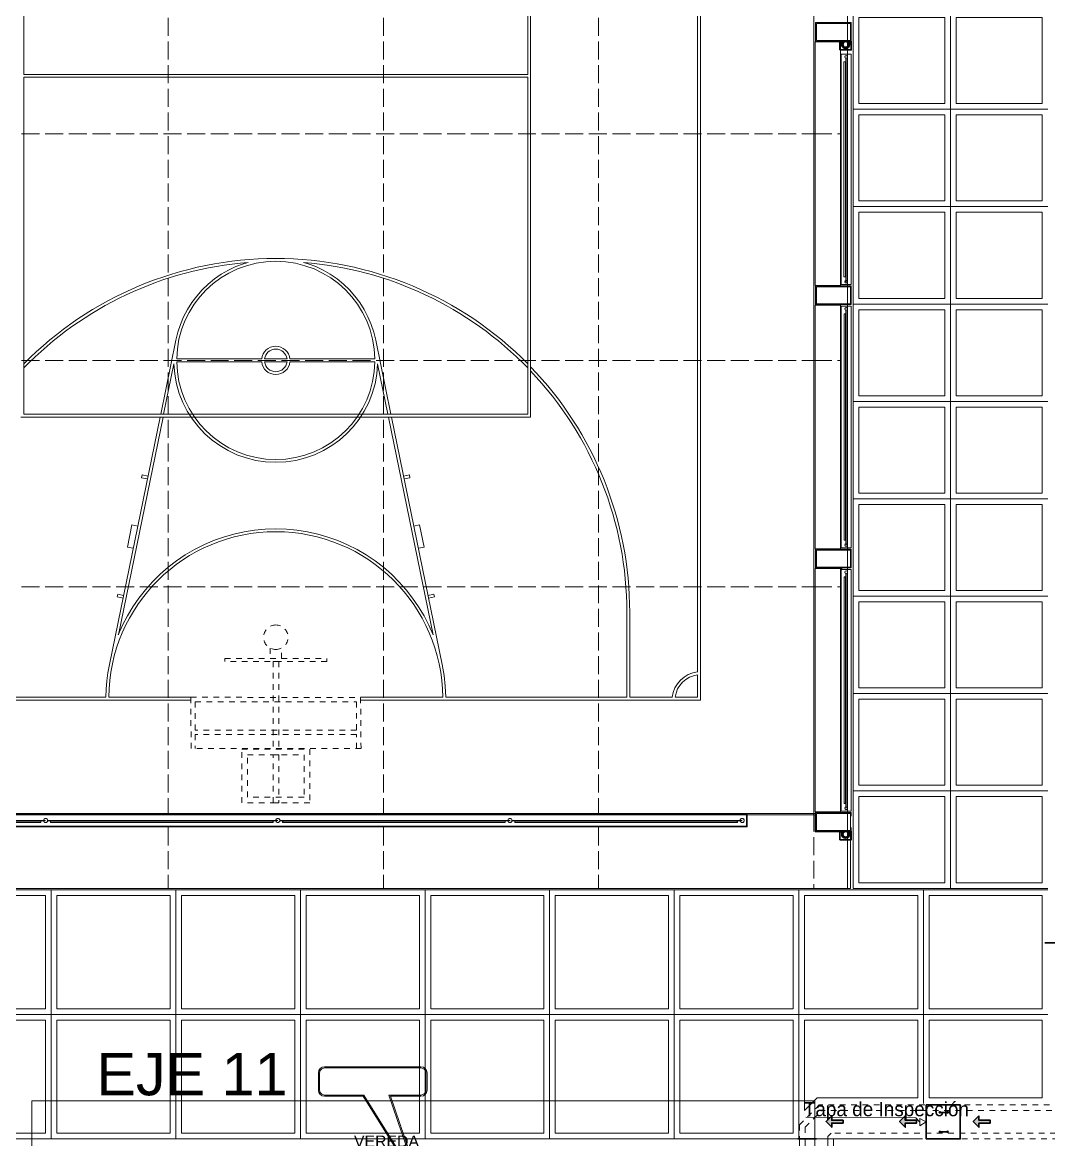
# Model space of a CAD drawing. Header units: metres. Extents: x 349075 to 349285, y 9281902 to 9282050.
# Drawn here: x 349102.09 to 349120.22, y 9281988.02 to 9282007.75 of the extents above; entities that cross this region are included whole.
import ezdxf

# ---------------------------------------------------------------- set-up
doc = ezdxf.new("R2010")
doc.units = ezdxf.units.M
doc.header["$LTSCALE"] = 0.25
for name, pattern in [('01 nivel$0$HIDDEN2', [0.1875, 0.125, -0.0625]), ('DASHED2', [0.762, 0.635, -0.127]), ('HIDDEN', [0.375, 0.25, -0.125])]:
    doc.linetypes.add(name, pattern=pattern)
for name, color, linetype, lineweight in [('.', 7, 'Continuous', 0), ('0_ CUNETAS', 151, 'Continuous', 5), ('ARQ-FONDO', 253, 'CONTINUOUS', 9), ('CUNETAS-RED', 5, 'CONTINUOUS', 18), ('EJE-TEXTO', 5, 'CONTINUOUS', 25)]:
    doc.layers.add(name, color=color, linetype=linetype, lineweight=lineweight)
doc.styles.add('AG FB', font='AGENCYR.TTF', dxfattribs={"height": 0.3})
doc.styles.add('Arial_1', font='arial.ttf', dxfattribs={"height": 0.15})
doc.styles.get("Standard").update_dxf_attribs({"font": 'arial.ttf'})

# ---------------------------------------------------------------- blocks, each defined once
blk = doc.blocks.new('VEREDA EDF 04 PGG')
at = {"layer": 'ARQ-FONDO', "insert": (-8.441, 0.085, 20.549), "char_height": 0.2, "width": 2.3499, "attachment_point": 1, "style": 'Arial_1'}
blk.add_mtext('\\pxqc;VEREDA', dxfattribs=at)
blk = doc.blocks.new('arcos')
at = {"layer": 'ARQ-FONDO', "linetype": 'HIDDEN', "lineweight": 20, "ltscale": 0.8}
for p, q in [((-10.098, -39.438), (-10.098, -37.638)), ((-10.046, -37.638), (-10.098, -37.638)), ((-10.046, -37.638), (-10.046, -39.438)), ((-9.863, -38.438), (-10.046, -38.438)), ((-11.598, -38.488), (-10.098, -38.488)), ((-10.098, -38.588), (-11.598, -38.588)), ((-10.098, -38.488), (-10.098, -38.588)), ((-10.046, -38.638), (-9.863, -38.638)), ((-10.046, -39.438), (-10.098, -39.438))]:
    blk.add_line(p, q, dxfattribs=at)
for points in [[(-10.733, -40.035), (-11.636, -40.042), (-11.636, -37.042), (-10.732, -37.035)], [(-10.809, -39.962), (-11.311, -39.962), (-11.311, -37.113), (-10.809, -37.113)], [(-12.598, -37.938), (-11.648, -37.938), (-11.648, -39.138), (-12.598, -39.138)], [(-11.748, -39.038), (-12.498, -39.038), (-12.498, -38.038), (-11.748, -38.038)], [(-12.598, -38.488), (-11.748, -38.488), (-11.748, -38.588), (-12.598, -38.588)]]:
    blk.add_lwpolyline(points, close=True, dxfattribs=at)
blk.add_lwpolyline([(-11.636, -39.962), (-11.387, -39.962), (-11.386, -37.114), (-11.636, -37.114)], dxfattribs=at)
for start, end in [(0, 180), (180, 0)]:
    blk.add_arc((-9.671, -38.538), 0.217, start, end, dxfattribs=at)
blk = doc.blocks.new('LINEAS DE COLOR NEGRO')
at = {"layer": 'ARQ-FONDO', "lineweight": 0}
for p, q in [((-0.352, -12.3), (-0.352, -31.3)), ((1.648, -20.298), (1.648, -14.3)), ((1.698, -15.6), (1.698, -18.8)), ((6.648, -26.3), (6.648, -17.3)), ((12.648, -17.35), (6.698, -17.35)), ((6.698, -17.35), (6.698, -26.25)), ((12.648, -26.25), (12.648, -17.35)), ((15.623, -17.35), (12.698, -17.35)), ((12.698, -17.35), (12.698, -26.25)), ((1.698, -18.85), (1.698, -20.298)), ((2.276, -18.861), (6.648, -19.758)), ((6.648, -19.809), (2.8, -19.02)), ((3.449, -19.102), (3.47, -18.999)), ((3.519, -19.009), (3.47, -18.999)), ((3.497, -19.112), (3.519, -19.009)), ((4.33, -19.282), (4.351, -19.179)), ((4.743, -19.26), (4.351, -19.179)), ((4.722, -19.363), (4.743, -19.26)), ((5.555, -19.533), (5.576, -19.43)), ((5.625, -19.44), (5.576, -19.43)), ((5.604, -19.543), (5.625, -19.44)), ((6.698, -19.768), (8.005, -20.036)), ((7.587, -20.001), (6.698, -19.819)), ((7.623, -21.551), (7.623, -20.05)), ((7.673, -20.05), (7.673, -21.551)), ((7.623, -21.998), (7.623, -21.602)), ((7.673, -21.602), (7.673, -21.998)), ((7.623, -23.55), (7.623, -22.049)), ((7.673, -22.049), (7.673, -23.55)), ((1.648, -29.3), (1.648, -23.298)), ((1.698, -23.298), (1.698, -24.75)), ((8.005, -23.564), (6.698, -23.832)), ((6.698, -23.781), (7.587, -23.599)), ((6.648, -23.842), (2.276, -24.739)), ((2.8, -24.58), (6.648, -23.791)), ((5.555, -24.067), (5.576, -24.17)), ((5.604, -24.057), (5.625, -24.16)), ((4.722, -24.237), (4.743, -24.34)), ((5.625, -24.16), (5.576, -24.17)), ((4.33, -24.318), (4.351, -24.421)), ((4.743, -24.34), (4.351, -24.421)), ((3.449, -24.498), (3.47, -24.601)), ((3.519, -24.591), (3.47, -24.601)), ((3.497, -24.488), (3.519, -24.591)), ((1.698, -24.8), (1.698, -28)), ((15.623, -26.3), (6.648, -26.3)), ((6.698, -26.25), (12.648, -26.25)), ((12.698, -26.25), (15.623, -26.25)), ((1.698, -28), (3.198, -28)), ((1.698, -28.05), (1.698, -28.803)), ((3.198, -28.05), (1.698, -28.05)), ((1.698, -28.853), (1.698, -29.25)), ((29.648, -29.3), (1.648, -29.3)), ((1.698, -29.25), (2.095, -29.25)), ((2.145, -29.25), (15.623, -29.25)), ((-0.377, -31.323), (-0.377, -30.126)), ((-0.352, -31.3), (31.648, -31.3))]:
    blk.add_line(p, q, dxfattribs=at)
at = {"layer": 'ARQ-FONDO', "lineweight": 0, "flags": 128}
for points in [[(9.379, -21.31), (9.355, -21.229), (9.304, -21.094), (9.241, -20.963), (9.169, -20.837), (9.086, -20.717), (8.994, -20.605), (8.894, -20.501), (8.785, -20.404), (8.669, -20.317), (8.546, -20.24), (8.417, -20.173), (8.284, -20.116), (8.146, -20.07), (8.005, -20.036)], [(8.005, -23.564), (8.146, -23.53), (8.284, -23.484), (8.417, -23.427), (8.546, -23.36), (8.669, -23.283), (8.785, -23.196), (8.894, -23.099), (8.994, -22.995), (9.086, -22.883), (9.169, -22.763), (9.241, -22.638), (9.304, -22.506), (9.355, -22.371), (9.379, -22.29)]]:
    blk.add_lwpolyline(points, dxfattribs=at)
at = {"layer": 'ARQ-FONDO', "lineweight": 0}
blk.add_lwpolyline([(1.698, -24.8), (1.892, -24.792), (2.084, -24.772), (2.276, -24.739)], dxfattribs=at)
for centre, radius, start, end in [((3.198, -21.8), 6.2, 4.53, 45.8684), ((3.198, -21.8), 6.25, 314.6021, 45.3979), ((1.673, -21.8), 2.95, 270.4856, 89.5144), ((7.648, -21.8), 1.8, 91.9511, 268.0489), ((7.648, -21.8), 1.75, 90.8185, 269.1815), ((7.648, -21.8), 1.75, 270.8185, 89.1815), ((7.648, -21.8), 0.25, 95.7392, 180), ((7.648, -21.8), 0.2, 97.1808, 180), ((7.648, -21.8), 0.25, 360, 84.2608), ((7.648, -21.8), 0.2, 0, 82.8192), ((7.648, -21.8), 0.25, 180, 264.2608), ((7.648, -21.8), 0.2, 180, 262.8192), ((7.648, -21.8), 0.2, 277.1808, 360), ((7.648, -21.8), 0.25, 275.7392, 360), ((3.198, -21.8), 6.2, 314.1316, 355.47), ((3.198, -21.8), 6.25, 270, 313.9455), ((3.198, -21.8), 6.2, 270, 313.464), ((1.648, -29.3), 0.5, 5.7392, 84.2608), ((1.648, -29.3), 0.45, 6.3794, 83.6206)]:
    blk.add_arc(centre, radius, start, end, dxfattribs=at)
blk = doc.blocks.new('cerco de malla - H_2_0-4363173-PLANTA GENERAL')
at = {"layer": 'ARQ-FONDO'}
for p, q in [((0, 0.007), (0.033, 0.007)), ((0, 0.007), (0, 0.004)), ((0.034, 0.004), (0, 0.004)), ((0.037, 0.007), (0.038, 0.007)), ((0.038, 0.004), (0.038, 0.009)), ((0.038, 0.009), (0.085, 0.009)), ((0.085, 0.004), (0.038, 0.004)), ((4.015, 0.042), (0.085, 0.042)), ((0.085, 0.009), (0.085, 0.042)), ((4.015, 0.042), (0.085, 0.042)), ((0.085, 0.009), (0.085, 0.004)), ((0.123, 0.009), (0.085, 0.009)), ((0.085, 0.004), (0.123, 0.004)), ((0.088, 0.039), (0.088, 0.01)), ((0.088, 0.015), (0.12, 0.015)), ((0.088, 0.01), (0.088, 0.015)), ((0.12, 0.01), (0.088, 0.01)), ((0.12, 0.015), (0.12, 0.01)), ((3.98, 0.015), (0.12, 0.015)), ((2.031, 0.01), (0.12, 0.01)), ((0.123, 0.004), (0.123, 0.009)), ((0.123, 0.007), (2.031, 0.007)), ((2.031, 0.006), (0.123, 0.006)), ((2.031, 0.004), (0.123, 0.004)), ((2.031, 0.007), (2.031, 0.01)), ((2.031, 0.01), (2.069, 0.01)), ((2.069, 0.007), (2.031, 0.007)), ((2.031, 0.007), (2.031, 0.004)), ((2.031, 0.004), (2.069, 0.004)), ((2.069, 0.01), (2.069, 0.007)), ((3.98, 0.01), (2.069, 0.01)), ((2.069, 0.007), (3.977, 0.007)), ((2.069, 0.004), (2.069, 0.007)), ((3.977, 0.006), (2.069, 0.006)), ((3.977, 0.004), (2.069, 0.004)), ((4.015, 0.009), (3.977, 0.009)), ((3.977, 0.009), (3.977, 0.004)), ((3.977, 0.004), (4.015, 0.004)), ((3.98, 0.015), (4.012, 0.015)), ((3.98, 0.01), (3.98, 0.015)), ((4.012, 0.01), (3.98, 0.01)), ((4.012, 0.01), (4.012, 0.039)), ((4.012, 0.015), (4.012, 0.01)), ((4.015, 0.042), (4.015, 0.009)), ((4.015, 0.009), (4.063, 0.009)), ((4.015, 0.004), (4.015, 0.009)), ((4.063, 0.004), (4.015, 0.004)), ((4.063, 0.009), (4.063, 0.004))]:
    blk.add_line(p, q, dxfattribs=at)
for centre, radius, start, end in [((0, 0.004), 0.0375, 0, 180), ((0, 0.004), 0.0375, 180, 360), ((0, 0.004), 0.0343, 0, 180), ((0, 0.004), 0.0343, 180, 360), ((0.085, 0.039), 0.00317, 0, 90), ((0.091, 0.01), 0.00317, 180, 211.0682), ((4.009, 0.01), 0.00318, 328.9318, 360), ((4.015, 0.039), 0.00317, 90, 180), ((4.1, 0.004), 0.0375, 0, 180), ((4.1, 0.004), 0.0375, 180, 0), ((4.1, 0.004), 0.0343, 360, 180), ((4.1, 0.004), 0.0343, 180, 360)]:
    blk.add_arc(centre, radius, start, end, dxfattribs=at)
for points, knots in [([(0.085, 0.042), (0.085, 0.042), (0.086, 0.042), (0.086, 0.042), (0.087, 0.042), (0.087, 0.042), (0.087, 0.041), (0.087, 0.041), (0.087, 0.041), (0.088, 0.041), (0.088, 0.041), (0.088, 0.04), (0.088, 0.04), (0.088, 0.039), (0.088, 0.039)], [-1, -1, -1, -1, -0.833333, -0.75, -0.666667, -0.625, -0.583333, -0.5, -0.458333, -0.416667, -0.333333, -0.25, -0.166667, 0, 0, 0, 0]), ([(4.012, 0.039), (4.012, 0.039), (4.012, 0.04), (4.012, 0.04), (4.012, 0.041), (4.012, 0.041), (4.013, 0.041), (4.013, 0.041), (4.013, 0.041), (4.013, 0.042), (4.014, 0.042), (4.014, 0.042), (4.014, 0.042), (4.015, 0.042), (4.015, 0.042)], [0, 0, 0, 0, 0.166667, 0.25, 0.333333, 0.416667, 0.458333, 0.5, 0.583333, 0.666667, 0.708333, 0.75, 0.833333, 1, 1, 1, 1])]:
    blk.add_open_spline(points, degree=3, knots=knots, dxfattribs=at)
blk = doc.blocks.new('cerco de malla - H_2_0-V8-PLANTA GENERAL')
at = {"layer": 'ARQ-FONDO'}
for p, q in [((0, 0.007), (0.033, 0.007)), ((0, 0.007), (0, 0.004)), ((0.034, 0.004), (0, 0.004)), ((0.037, 0.007), (0.038, 0.007)), ((0.038, 0.004), (0.038, 0.009)), ((0.038, 0.009), (0.085, 0.009)), ((0.085, 0.004), (0.038, 0.004)), ((4.015, 0.042), (0.085, 0.042)), ((0.085, 0.009), (0.085, 0.042)), ((4.015, 0.042), (0.085, 0.042)), ((0.085, 0.009), (0.085, 0.004)), ((0.123, 0.009), (0.085, 0.009)), ((0.085, 0.004), (0.123, 0.004)), ((0.088, 0.039), (0.088, 0.01)), ((0.088, 0.015), (0.12, 0.015)), ((0.088, 0.01), (0.088, 0.015)), ((0.12, 0.01), (0.088, 0.01)), ((0.12, 0.015), (0.12, 0.01)), ((3.98, 0.015), (0.12, 0.015)), ((2.031, 0.01), (0.12, 0.01)), ((0.123, 0.004), (0.123, 0.009)), ((0.123, 0.007), (2.031, 0.007)), ((2.031, 0.006), (0.123, 0.006)), ((2.031, 0.004), (0.123, 0.004)), ((2.031, 0.007), (2.031, 0.01)), ((2.031, 0.01), (2.069, 0.01)), ((2.069, 0.007), (2.031, 0.007)), ((2.031, 0.007), (2.031, 0.004)), ((2.031, 0.004), (2.069, 0.004)), ((2.069, 0.01), (2.069, 0.007)), ((3.98, 0.01), (2.069, 0.01)), ((2.069, 0.007), (3.977, 0.007)), ((2.069, 0.004), (2.069, 0.007)), ((3.977, 0.006), (2.069, 0.006)), ((3.977, 0.004), (2.069, 0.004)), ((4.015, 0.009), (3.977, 0.009)), ((3.977, 0.009), (3.977, 0.004)), ((3.977, 0.004), (4.015, 0.004)), ((3.98, 0.015), (4.012, 0.015)), ((3.98, 0.01), (3.98, 0.015)), ((4.012, 0.01), (3.98, 0.01)), ((4.012, 0.01), (4.012, 0.039)), ((4.012, 0.015), (4.012, 0.01)), ((4.015, 0.042), (4.015, 0.009)), ((4.015, 0.009), (4.063, 0.009)), ((4.015, 0.004), (4.015, 0.009)), ((4.063, 0.004), (4.015, 0.004)), ((4.063, 0.009), (4.063, 0.004))]:
    blk.add_line(p, q, dxfattribs=at)
for centre, radius, start, end in [((0, 0.004), 0.0375, 0, 180), ((0, 0.004), 0.0375, 180, 360), ((0, 0.004), 0.0343, 0, 180), ((0, 0.004), 0.0343, 180, 360), ((0.085, 0.039), 0.00317, 0, 90), ((0.091, 0.01), 0.00317, 180, 211.0682), ((4.009, 0.01), 0.00318, 328.9318, 360), ((4.015, 0.039), 0.00317, 90, 180), ((4.1, 0.004), 0.0375, 0, 180), ((4.1, 0.004), 0.0375, 180, 0), ((4.1, 0.004), 0.0343, 360, 180), ((4.1, 0.004), 0.0343, 180, 360)]:
    blk.add_arc(centre, radius, start, end, dxfattribs=at)
for points, knots in [([(0.085, 0.042), (0.085, 0.042), (0.086, 0.042), (0.086, 0.042), (0.087, 0.042), (0.087, 0.042), (0.087, 0.041), (0.087, 0.041), (0.087, 0.041), (0.088, 0.041), (0.088, 0.041), (0.088, 0.04), (0.088, 0.04), (0.088, 0.039), (0.088, 0.039)], [-1, -1, -1, -1, -0.833333, -0.75, -0.666667, -0.625, -0.583333, -0.5, -0.458333, -0.416667, -0.333333, -0.25, -0.166667, 0, 0, 0, 0]), ([(4.012, 0.039), (4.012, 0.039), (4.012, 0.04), (4.012, 0.04), (4.012, 0.041), (4.012, 0.041), (4.013, 0.041), (4.013, 0.041), (4.013, 0.041), (4.013, 0.042), (4.014, 0.042), (4.014, 0.042), (4.014, 0.042), (4.015, 0.042), (4.015, 0.042)], [0, 0, 0, 0, 0.166667, 0.25, 0.333333, 0.416667, 0.458333, 0.5, 0.583333, 0.666667, 0.708333, 0.75, 0.833333, 1, 1, 1, 1])]:
    blk.add_open_spline(points, degree=3, knots=knots, dxfattribs=at)
blk = doc.blocks.new('cerco de malla - H_2_0-V9-PLANTA GENERAL')
at = {"layer": 'ARQ-FONDO'}
for p, q in [((0, 0.007), (0.033, 0.007)), ((0, 0.007), (0, 0.004)), ((0.034, 0.004), (0, 0.004)), ((0.037, 0.007), (0.038, 0.007)), ((0.038, 0.004), (0.038, 0.009)), ((0.038, 0.009), (0.085, 0.009)), ((0.085, 0.004), (0.038, 0.004)), ((4.015, 0.042), (0.085, 0.042)), ((0.085, 0.009), (0.085, 0.042)), ((4.015, 0.042), (0.085, 0.042)), ((0.085, 0.009), (0.085, 0.004)), ((0.123, 0.009), (0.085, 0.009)), ((0.085, 0.004), (0.123, 0.004)), ((0.088, 0.039), (0.088, 0.01)), ((0.088, 0.015), (0.12, 0.015)), ((0.088, 0.01), (0.088, 0.015)), ((0.12, 0.01), (0.088, 0.01)), ((0.12, 0.015), (0.12, 0.01)), ((3.98, 0.015), (0.12, 0.015)), ((2.031, 0.01), (0.12, 0.01)), ((0.123, 0.004), (0.123, 0.009)), ((0.123, 0.007), (2.031, 0.007)), ((2.031, 0.006), (0.123, 0.006)), ((2.031, 0.004), (0.123, 0.004)), ((2.031, 0.007), (2.031, 0.01)), ((2.031, 0.01), (2.069, 0.01)), ((2.069, 0.007), (2.031, 0.007)), ((2.031, 0.007), (2.031, 0.004)), ((2.031, 0.004), (2.069, 0.004)), ((2.069, 0.01), (2.069, 0.007)), ((3.98, 0.01), (2.069, 0.01)), ((2.069, 0.007), (3.977, 0.007)), ((2.069, 0.004), (2.069, 0.007)), ((3.977, 0.006), (2.069, 0.006)), ((3.977, 0.004), (2.069, 0.004)), ((4.015, 0.009), (3.977, 0.009)), ((3.977, 0.009), (3.977, 0.004)), ((3.977, 0.004), (4.015, 0.004)), ((3.98, 0.015), (4.012, 0.015)), ((3.98, 0.01), (3.98, 0.015)), ((4.012, 0.01), (3.98, 0.01)), ((4.012, 0.01), (4.012, 0.039)), ((4.012, 0.015), (4.012, 0.01)), ((4.015, 0.042), (4.015, 0.009)), ((4.015, 0.009), (4.063, 0.009)), ((4.015, 0.004), (4.015, 0.009)), ((4.063, 0.004), (4.015, 0.004)), ((4.063, 0.009), (4.063, 0.004))]:
    blk.add_line(p, q, dxfattribs=at)
for centre, radius, start, end in [((0, 0.004), 0.0375, 0, 180), ((0, 0.004), 0.0375, 180, 360), ((0, 0.004), 0.0343, 0, 180), ((0, 0.004), 0.0343, 180, 360), ((0.085, 0.039), 0.00317, 0, 90), ((0.091, 0.01), 0.00317, 180, 211.0682), ((4.009, 0.01), 0.00318, 328.9318, 360), ((4.015, 0.039), 0.00317, 90, 180), ((4.1, 0.004), 0.0375, 0, 180), ((4.1, 0.004), 0.0375, 180, 0), ((4.1, 0.004), 0.0343, 360, 180), ((4.1, 0.004), 0.0343, 180, 360)]:
    blk.add_arc(centre, radius, start, end, dxfattribs=at)
for points, knots in [([(0.085, 0.042), (0.085, 0.042), (0.086, 0.042), (0.086, 0.042), (0.087, 0.042), (0.087, 0.042), (0.087, 0.041), (0.087, 0.041), (0.087, 0.041), (0.088, 0.041), (0.088, 0.041), (0.088, 0.04), (0.088, 0.04), (0.088, 0.039), (0.088, 0.039)], [-1, -1, -1, -1, -0.833333, -0.75, -0.666667, -0.625, -0.583333, -0.5, -0.458333, -0.416667, -0.333333, -0.25, -0.166667, 0, 0, 0, 0]), ([(4.012, 0.039), (4.012, 0.039), (4.012, 0.04), (4.012, 0.04), (4.012, 0.041), (4.012, 0.041), (4.013, 0.041), (4.013, 0.041), (4.013, 0.041), (4.013, 0.042), (4.014, 0.042), (4.014, 0.042), (4.014, 0.042), (4.015, 0.042), (4.015, 0.042)], [0, 0, 0, 0, 0.166667, 0.25, 0.333333, 0.416667, 0.458333, 0.5, 0.583333, 0.666667, 0.708333, 0.75, 0.833333, 1, 1, 1, 1])]:
    blk.add_open_spline(points, degree=3, knots=knots, dxfattribs=at)
blk = doc.blocks.new('cerco de malla - H_2_0-V10-PLANTA GENERAL')
at = {"layer": 'ARQ-FONDO'}
for p, q in [((0, 0.007), (0.033, 0.007)), ((0, 0.007), (0, 0.004)), ((0.034, 0.004), (0, 0.004)), ((0.037, 0.007), (0.038, 0.007)), ((0.038, 0.004), (0.038, 0.009)), ((0.038, 0.009), (0.085, 0.009)), ((0.085, 0.004), (0.038, 0.004)), ((4.015, 0.042), (0.085, 0.042)), ((0.085, 0.009), (0.085, 0.042)), ((4.015, 0.042), (0.085, 0.042)), ((0.085, 0.009), (0.085, 0.004)), ((0.123, 0.009), (0.085, 0.009)), ((0.085, 0.004), (0.123, 0.004)), ((0.088, 0.039), (0.088, 0.01)), ((0.088, 0.015), (0.12, 0.015)), ((0.088, 0.01), (0.088, 0.015)), ((0.12, 0.01), (0.088, 0.01)), ((0.12, 0.015), (0.12, 0.01)), ((3.98, 0.015), (0.12, 0.015)), ((2.031, 0.01), (0.12, 0.01)), ((0.123, 0.004), (0.123, 0.009)), ((0.123, 0.007), (2.031, 0.007)), ((2.031, 0.006), (0.123, 0.006)), ((2.031, 0.004), (0.123, 0.004)), ((2.031, 0.007), (2.031, 0.01)), ((2.031, 0.01), (2.069, 0.01)), ((2.069, 0.007), (2.031, 0.007)), ((2.031, 0.007), (2.031, 0.004)), ((2.031, 0.004), (2.069, 0.004)), ((2.069, 0.01), (2.069, 0.007)), ((3.98, 0.01), (2.069, 0.01)), ((2.069, 0.007), (3.977, 0.007)), ((2.069, 0.004), (2.069, 0.007)), ((3.977, 0.006), (2.069, 0.006)), ((3.977, 0.004), (2.069, 0.004)), ((4.015, 0.009), (3.977, 0.009)), ((3.977, 0.009), (3.977, 0.004)), ((3.977, 0.004), (4.015, 0.004)), ((3.98, 0.015), (4.012, 0.015)), ((3.98, 0.01), (3.98, 0.015)), ((4.012, 0.01), (3.98, 0.01)), ((4.012, 0.01), (4.012, 0.039)), ((4.012, 0.015), (4.012, 0.01)), ((4.015, 0.042), (4.015, 0.009)), ((4.015, 0.009), (4.063, 0.009)), ((4.015, 0.004), (4.015, 0.009)), ((4.063, 0.004), (4.015, 0.004)), ((4.063, 0.009), (4.063, 0.004))]:
    blk.add_line(p, q, dxfattribs=at)
for centre, radius, start, end in [((0, 0.004), 0.0375, 0, 180), ((0, 0.004), 0.0375, 180, 360), ((0, 0.004), 0.0343, 0, 180), ((0, 0.004), 0.0343, 180, 360), ((0.085, 0.039), 0.00317, 0, 90), ((0.091, 0.01), 0.00317, 180, 211.0682), ((4.009, 0.01), 0.00318, 328.9318, 360), ((4.015, 0.039), 0.00317, 90, 180), ((4.1, 0.004), 0.0375, 0, 180), ((4.1, 0.004), 0.0375, 180, 0), ((4.1, 0.004), 0.0343, 360, 180), ((4.1, 0.004), 0.0343, 180, 360)]:
    blk.add_arc(centre, radius, start, end, dxfattribs=at)
for points, knots in [([(0.085, 0.042), (0.085, 0.042), (0.086, 0.042), (0.086, 0.042), (0.087, 0.042), (0.087, 0.042), (0.087, 0.041), (0.087, 0.041), (0.087, 0.041), (0.088, 0.041), (0.088, 0.041), (0.088, 0.04), (0.088, 0.04), (0.088, 0.039), (0.088, 0.039)], [-1, -1, -1, -1, -0.833333, -0.75, -0.666667, -0.625, -0.583333, -0.5, -0.458333, -0.416667, -0.333333, -0.25, -0.166667, 0, 0, 0, 0]), ([(4.012, 0.039), (4.012, 0.039), (4.012, 0.04), (4.012, 0.04), (4.012, 0.041), (4.012, 0.041), (4.013, 0.041), (4.013, 0.041), (4.013, 0.041), (4.013, 0.042), (4.014, 0.042), (4.014, 0.042), (4.014, 0.042), (4.015, 0.042), (4.015, 0.042)], [0, 0, 0, 0, 0.166667, 0.25, 0.333333, 0.416667, 0.458333, 0.5, 0.583333, 0.666667, 0.708333, 0.75, 0.833333, 1, 1, 1, 1])]:
    blk.add_open_spline(points, degree=3, knots=knots, dxfattribs=at)
blk = doc.blocks.new('cerco de malla - h_2_435-4214715-PLANTA GENERAL')
at = {"layer": 'ARQ-FONDO'}
for p, q in [((0, 0.007), (0.021, 0.007)), ((0, 0.007), (0, 0.004)), ((0.022, 0.004), (0, 0.004)), ((0.025, 0.004), (0.025, 0.009)), ((0.025, 0.009), (0.085, 0.009)), ((0.085, 0.004), (0.025, 0.004)), ((4.085, 0.042), (0.085, 0.042)), ((4.085, 0.042), (0.085, 0.042)), ((0.085, 0.009), (0.085, 0.042)), ((0.085, 0.009), (0.085, 0.004)), ((0.123, 0.009), (0.085, 0.009)), ((0.085, 0.004), (0.123, 0.004)), ((0.088, 0.039), (0.088, 0.01)), ((0.088, 0.015), (0.12, 0.015)), ((0.088, 0.01), (0.088, 0.015)), ((0.12, 0.01), (0.088, 0.01)), ((4.05, 0.015), (0.12, 0.015)), ((2.066, 0.01), (0.12, 0.01)), ((0.123, 0.004), (0.123, 0.009)), ((0.123, 0.007), (2.066, 0.007)), ((2.066, 0.006), (0.123, 0.006)), ((2.066, 0.004), (0.123, 0.004)), ((2.066, 0.007), (2.066, 0.01)), ((2.066, 0.01), (2.104, 0.01)), ((2.066, 0.007), (2.066, 0.004)), ((2.066, 0.004), (2.104, 0.004)), ((2.104, 0.01), (2.104, 0.007)), ((4.05, 0.01), (2.104, 0.01)), ((2.104, 0.007), (4.047, 0.007)), ((2.104, 0.004), (2.104, 0.007)), ((4.047, 0.006), (2.104, 0.006)), ((4.047, 0.004), (2.104, 0.004)), ((4.085, 0.009), (4.047, 0.009)), ((4.047, 0.009), (4.047, 0.004)), ((4.047, 0.004), (4.085, 0.004)), ((4.05, 0.015), (4.082, 0.015)), ((4.05, 0.01), (4.05, 0.015)), ((4.082, 0.01), (4.05, 0.01)), ((4.082, 0.01), (4.082, 0.039)), ((4.082, 0.015), (4.082, 0.01)), ((4.085, 0.042), (4.085, 0.009)), ((4.085, 0.009), (4.145, 0.009)), ((4.085, 0.004), (4.085, 0.009)), ((4.145, 0.004), (4.085, 0.004)), ((4.145, 0.009), (4.145, 0.004))]:
    blk.add_line(p, q, dxfattribs=at)
for centre, radius, start, end in [((0, 0.004), 0.025, 0, 180), ((0, 0.004), 0.025, 180, 360), ((0, 0.004), 0.0218, 0, 180), ((0, 0.004), 0.0218, 180, 360), ((0, 0.004), 0.0218, 142.4111, 145.3367), ((0, 0.004), 0.0218, 107.2326, 109.3015), ((0, 0.004), 0.0218, 70.6985, 72.7674), ((0, 0.004), 0.0218, 34.6633, 37.5889), ((0.085, 0.039), 0.00317, 360, 90), ((0.091, 0.01), 0.00317, 180, 211.0682), ((4.079, 0.01), 0.00318, 328.9318, 360), ((4.085, 0.039), 0.00318, 90, 180), ((4.17, 0.004), 0.025, 0, 180), ((4.17, 0.004), 0.025, 180, 0), ((4.17, 0.004), 0.0218, 360, 180), ((4.17, 0.004), 0.0218, 180, 360), ((4.17, 0.004), 0.0218, 142.4111, 145.3367), ((4.17, 0.004), 0.0218, 107.2326, 109.3015), ((4.17, 0.004), 0.0218, 70.6985, 72.7674), ((4.17, 0.004), 0.0218, 34.6633, 37.5889), ((0, 0.004), 0.0218, 214.6633, 217.5889), ((0, 0.004), 0.0218, 250.6985, 252.7674), ((0, 0.004), 0.0218, 287.2326, 289.3015), ((0, 0.004), 0.0218, 322.4111, 325.3367), ((4.17, 0.004), 0.0218, 214.6633, 217.5889), ((4.17, 0.004), 0.0218, 250.6985, 252.7674), ((4.17, 0.004), 0.0218, 287.2326, 289.3015), ((4.17, 0.004), 0.0218, 322.4111, 325.3367)]:
    blk.add_arc(centre, radius, start, end, dxfattribs=at)
for points, knots in [([(0.085, 0.042), (0.085, 0.042), (0.086, 0.042), (0.086, 0.042), (0.087, 0.042), (0.087, 0.042), (0.087, 0.041), (0.087, 0.041), (0.087, 0.041), (0.088, 0.041), (0.088, 0.041), (0.088, 0.04), (0.088, 0.04), (0.088, 0.039), (0.088, 0.039)], [-1, -1, -1, -1, -0.833333, -0.75, -0.666667, -0.625, -0.583333, -0.5, -0.458333, -0.416667, -0.333333, -0.25, -0.166667, 0, 0, 0, 0]), ([(4.082, 0.039), (4.082, 0.039), (4.082, 0.04), (4.082, 0.04), (4.082, 0.041), (4.082, 0.041), (4.083, 0.041), (4.083, 0.041), (4.083, 0.041), (4.083, 0.042), (4.084, 0.042), (4.084, 0.042), (4.084, 0.042), (4.085, 0.042), (4.085, 0.042)], [0, 0, 0, 0, 0.166667, 0.25, 0.333333, 0.416667, 0.458333, 0.5, 0.583333, 0.666667, 0.708333, 0.75, 0.833333, 1, 1, 1, 1])]:
    blk.add_open_spline(points, degree=3, knots=knots, dxfattribs=at)
blk = doc.blocks.new('montante')
at = {"layer": 'ARQ-FONDO', "lineweight": 30}
for p, q in [((0, 0.07), (0.045, 0.07)), ((0, 0.06), (0.055, 0.06)), ((0.045, 0.07), (0.045, 0.095)), ((0, -0.06), (0.055, -0.06)), ((0, -0.07), (0.045, -0.07)), ((0.045, -0.07), (0.045, -0.095))]:
    blk.add_line(p, q, dxfattribs=at)
blk.add_lwpolyline([(-0.095, 0.1), (-0.095, -0.1), (0.055, -0.1), (0.055, 0.1)], close=True, dxfattribs=at)
blk.add_circle((0, 0), 0.05, dxfattribs=at)
for centre, radius, start, end in [((0, 0), 0.07, 90, 270), ((0, 0), 0.06, 90, 270), ((0.05, 0.095), 0.005, 0, 180), ((0.05, -0.095), 0.005, 180, 0)]:
    blk.add_arc(centre, radius, start, end, dxfattribs=at)
blk = doc.blocks.new('POLIDEPORTIVO')
at = {"layer": 'ARQ-FONDO', "linetype": 'DASHED2', "lineweight": 0, "ltscale": 2}
for p, q in [((374615.925, 9249311.896), (374615.925, 9249279.896)), ((374619.725, 9249311.896), (374619.725, 9249279.896)), ((374623.525, 9249311.896), (374623.525, 9249279.896)), ((374627.325, 9249311.896), (374627.325, 9249279.896)), ((374608.325, 9249291.896), (374627.325, 9249291.896)), ((374627.325, 9249291.896), (374627.8, 9249291.896)), ((374608.325, 9249287.896), (374627.325, 9249287.896)), ((374627.325, 9249287.896), (374627.8, 9249287.896)), ((374608.325, 9249283.896), (374627.325, 9249283.896)), ((374627.325, 9249283.896), (374627.8, 9249283.896)), ((374626.163, 9249279.896), (374627.325, 9249279.896)), ((374627.325, 9249279.896), (374627.325, 9249278.571)), ((374627.325, 9249279.896), (374627.35, 9249279.896)), ((374615.925, 9249279.646), (374615.925, 9249278.571)), ((374619.725, 9249279.646), (374619.725, 9249278.571)), ((374623.525, 9249279.646), (374623.525, 9249278.571))]:
    blk.add_line(p, q, dxfattribs=at)
at = {"layer": 'ARQ-FONDO', "lineweight": 0}
for p, q in [((374627.988, 9249293.861), (374627.358, 9249293.861)), ((374627.358, 9249293.861), (374627.358, 9249293.531)), ((374627.373, 9249293.846), (374627.973, 9249293.846)), ((374627.373, 9249293.546), (374627.373, 9249293.846)), ((374627.973, 9249293.846), (374627.973, 9249293.546)), ((374627.988, 9249293.795), (374627.988, 9249293.861)), ((374627.988, 9249293.531), (374627.988, 9249293.795)), ((374627.798, 9249293.521), (374627.348, 9249293.521)), ((374627.348, 9249293.521), (374627.348, 9249289.221)), ((374627.358, 9249293.531), (374627.988, 9249293.531)), ((374627.973, 9249293.546), (374627.373, 9249293.546)), ((374627.798, 9249289.221), (374627.798, 9249293.521)), ((374627.988, 9249293.306), (374627.808, 9249293.306)), ((374627.808, 9249293.306), (374627.808, 9249289.236)), ((374627.988, 9249289.236), (374627.988, 9249293.306)), ((374627.348, 9249289.221), (374627.798, 9249289.221)), ((374627.988, 9249289.211), (374627.358, 9249289.211)), ((374627.358, 9249289.211), (374627.358, 9249288.881)), ((374627.373, 9249289.196), (374627.973, 9249289.196)), ((374627.373, 9249288.896), (374627.373, 9249289.196)), ((374627.808, 9249289.236), (374627.988, 9249289.236)), ((374627.973, 9249289.196), (374627.973, 9249288.896)), ((374627.988, 9249288.881), (374627.988, 9249289.211)), ((374627.798, 9249288.871), (374627.348, 9249288.871)), ((374627.348, 9249288.871), (374627.348, 9249284.571)), ((374627.358, 9249288.881), (374627.988, 9249288.881)), ((374627.973, 9249288.896), (374627.373, 9249288.896)), ((374627.798, 9249284.571), (374627.798, 9249288.871)), ((374627.808, 9249288.856), (374627.808, 9249284.586)), ((374627.988, 9249288.856), (374627.808, 9249288.856)), ((374627.988, 9249284.586), (374627.988, 9249288.856)), ((374627.348, 9249284.571), (374627.798, 9249284.571)), ((374627.988, 9249284.561), (374627.358, 9249284.561)), ((374627.358, 9249284.561), (374627.358, 9249284.231)), ((374627.373, 9249284.546), (374627.973, 9249284.546)), ((374627.373, 9249284.246), (374627.373, 9249284.546)), ((374627.808, 9249284.586), (374627.988, 9249284.586)), ((374627.973, 9249284.546), (374627.973, 9249284.246)), ((374627.988, 9249284.231), (374627.988, 9249284.561)), ((374627.358, 9249284.231), (374627.988, 9249284.231)), ((374627.973, 9249284.246), (374627.373, 9249284.246)), ((374627.798, 9249284.221), (374627.348, 9249284.221)), ((374627.348, 9249284.221), (374627.348, 9249279.921)), ((374627.798, 9249279.921), (374627.798, 9249284.221)), ((374627.808, 9249284.206), (374627.808, 9249284.221)), ((374627.808, 9249284.221), (374627.823, 9249284.221)), ((374627.988, 9249284.206), (374627.808, 9249284.206)), ((374627.808, 9249284.206), (374627.808, 9249279.936)), ((374627.823, 9249284.221), (374627.823, 9249284.206)), ((374627.988, 9249279.936), (374627.988, 9249284.206)), ((374627.348, 9249279.921), (374627.798, 9249279.921)), ((374627.358, 9249279.911), (374627.358, 9249279.581)), ((374627.988, 9249279.911), (374627.358, 9249279.911)), ((374627.373, 9249279.596), (374627.373, 9249279.896)), ((374627.373, 9249279.896), (374627.973, 9249279.896)), ((374627.808, 9249279.936), (374627.988, 9249279.936)), ((374627.973, 9249279.896), (374627.973, 9249279.596)), ((374627.988, 9249279.845), (374627.988, 9249279.911)), ((374609.57, 9249279.886), (374626.151, 9249279.886)), ((374626.136, 9249279.871), (374609.585, 9249279.871)), ((374626.136, 9249279.671), (374626.136, 9249279.871)), ((374626.151, 9249279.886), (374626.151, 9249279.656)), ((374627.348, 9249279.571), (374627.348, 9249279.871)), ((374626.151, 9249279.656), (374609.57, 9249279.656)), ((374609.585, 9249279.671), (374626.136, 9249279.671)), ((374627.973, 9249279.571), (374627.348, 9249279.571)), ((374627.358, 9249279.581), (374627.988, 9249279.581)), ((374627.973, 9249279.596), (374627.373, 9249279.596)), ((374627.973, 9249278.571), (374627.973, 9249279.571)), ((374627.988, 9249279.581), (374627.988, 9249279.648)), ((374604.623, 9249278.571), (374627.973, 9249278.571))]:
    blk.add_line(p, q, dxfattribs=at)
at = {"layer": 'ARQ-FONDO'}
for p, q in [((374627.859, 9249293.171), (374627.893, 9249293.171)), ((374627.859, 9249293.171), (374627.859, 9249289.371)), ((374627.859, 9249293.171), (374627.859, 9249289.371)), ((374627.891, 9249293.168), (374627.863, 9249293.168)), ((374627.886, 9249293.171), (374627.886, 9249289.406)), ((374627.886, 9249293.168), (374627.891, 9249293.168)), ((374627.886, 9249293.136), (374627.886, 9249293.168)), ((374627.891, 9249293.136), (374627.886, 9249293.136)), ((374627.891, 9249293.171), (374627.891, 9249291.39)), ((374627.891, 9249293.168), (374627.891, 9249293.136)), ((374627.893, 9249293.231), (374627.898, 9249293.231)), ((374627.893, 9249293.171), (374627.893, 9249293.231)), ((374627.893, 9249293.171), (374627.893, 9249293.133)), ((374627.898, 9249293.171), (374627.893, 9249293.171)), ((374627.893, 9249293.133), (374627.898, 9249293.133)), ((374627.894, 9249291.39), (374627.894, 9249293.133)), ((374627.895, 9249293.133), (374627.895, 9249291.39)), ((374627.898, 9249293.231), (374627.898, 9249293.171)), ((374627.898, 9249293.133), (374627.898, 9249293.171)), ((374627.898, 9249293.133), (374627.898, 9249291.39)), ((374627.891, 9249291.39), (374627.894, 9249291.39)), ((374627.891, 9249291.352), (374627.891, 9249291.39)), ((374627.894, 9249291.352), (374627.891, 9249291.352)), ((374627.891, 9249291.352), (374627.891, 9249289.406)), ((374627.898, 9249291.39), (374627.894, 9249291.39)), ((374627.894, 9249289.409), (374627.894, 9249291.352)), ((374627.894, 9249291.352), (374627.898, 9249291.352)), ((374627.895, 9249291.352), (374627.895, 9249289.409)), ((374627.898, 9249291.352), (374627.898, 9249291.39)), ((374627.898, 9249291.352), (374627.898, 9249289.409)), ((374627.893, 9249289.371), (374627.859, 9249289.371)), ((374627.863, 9249289.374), (374627.891, 9249289.374)), ((374627.886, 9249289.374), (374627.886, 9249289.406)), ((374627.891, 9249289.374), (374627.886, 9249289.374)), ((374627.891, 9249289.406), (374627.891, 9249289.374)), ((374627.898, 9249289.409), (374627.893, 9249289.409)), ((374627.893, 9249289.409), (374627.893, 9249289.371)), ((374627.893, 9249289.311), (374627.893, 9249289.371)), ((374627.893, 9249289.371), (374627.898, 9249289.371)), ((374627.898, 9249289.371), (374627.898, 9249289.409)), ((374627.898, 9249289.371), (374627.898, 9249289.311)), ((374627.898, 9249289.311), (374627.893, 9249289.311)), ((374627.894, 9249289.286), (374627.894, 9249289.307)), ((374627.894, 9249289.286), (374627.898, 9249289.286)), ((374627.898, 9249289.308), (374627.898, 9249289.286))]:
    blk.add_line(p, q, dxfattribs=at)
for points in [[(374620.605, 9249283.048), (374620.529, 9249283.219), (374620.443, 9249283.385), (374620.347, 9249283.546), (374620.24, 9249283.7), (374620.125, 9249283.847), (374620, 9249283.987), (374619.867, 9249284.119), (374619.726, 9249284.242), (374619.578, 9249284.356), (374619.422, 9249284.46), (374619.261, 9249284.555), (374619.094, 9249284.64), (374618.922, 9249284.713), (374618.746, 9249284.776), (374618.566, 9249284.828), (374618.383, 9249284.869), (374618.198, 9249284.898), (374618.012, 9249284.915), (374617.825, 9249284.921), (374617.637, 9249284.915), (374617.451, 9249284.898), (374617.266, 9249284.869), (374617.083, 9249284.828), (374616.904, 9249284.776), (374616.727, 9249284.713), (374616.555, 9249284.64), (374616.388, 9249284.555), (374616.227, 9249284.46), (374616.072, 9249284.356), (374615.923, 9249284.242), (374615.782, 9249284.119), (374615.649, 9249283.987), (374615.524, 9249283.847), (374615.409, 9249283.7), (374615.303, 9249283.546), (374615.206, 9249283.385), (374615.12, 9249283.219), (374615.044, 9249283.048)], [(374614.886, 9249282.524), (374614.86, 9249282.381), (374614.841, 9249282.237), (374614.829, 9249282.092), (374614.825, 9249281.946)]]:
    blk.add_lwpolyline(points, dxfattribs=at)
for centre, radius, start, end in [((374627.863, 9249293.171), 0.00318, 180, 270), ((374627.898, 9249293.256), 0.025, 90, 270), ((374627.898, 9249293.256), 0.0218, 90, 270), ((374627.898, 9249293.256), 0.0218, 160.6985, 162.7674), ((374627.898, 9249293.256), 0.0218, 197.2326, 199.3015), ((374627.898, 9249293.256), 0.0218, 124.6633, 127.5889), ((374627.898, 9249293.256), 0.0218, 232.4111, 235.3367), ((374627.891, 9249293.165), 0.00318, 58.9318, 90), ((374627.898, 9249293.256), 0.025, 270, 90), ((374627.898, 9249293.256), 0.0218, 270, 90), ((374627.898, 9249293.256), 0.0218, 52.4111, 55.3367), ((374627.898, 9249293.256), 0.0218, 304.6633, 307.5889), ((374627.898, 9249293.256), 0.0218, 17.2326, 19.3015), ((374627.898, 9249293.256), 0.0218, 340.6985, 342.7674), ((374627.863, 9249289.371), 0.00317, 90, 180), ((374627.891, 9249289.378), 0.00317, 270, 301.0682), ((374627.898, 9249289.286), 0.025, 90, 270), ((374627.898, 9249289.286), 0.0218, 90, 270), ((374627.898, 9249289.286), 0.0218, 160.6985, 162.7674), ((374627.898, 9249289.286), 0.0218, 197.2326, 199.3015), ((374627.898, 9249289.286), 0.0218, 124.6633, 127.5889), ((374627.898, 9249289.286), 0.0218, 232.4111, 235.3367), ((374627.898, 9249289.286), 0.025, 270, 90), ((374627.898, 9249289.286), 0.0218, 270, 90), ((374627.898, 9249289.286), 0.0218, 52.4111, 55.3367), ((374627.898, 9249289.286), 0.0218, 304.6633, 307.5889), ((374627.898, 9249289.286), 0.0218, 17.2326, 19.3015), ((374627.898, 9249289.286), 0.0218, 340.6985, 342.7674)]:
    blk.add_arc(centre, radius, start, end, dxfattribs=at)
for points, knots in [([(374627.863, 9249293.168), (374627.862, 9249293.168), (374627.862, 9249293.168), (374627.861, 9249293.168), (374627.861, 9249293.169), (374627.861, 9249293.169), (374627.861, 9249293.169), (374627.86, 9249293.169), (374627.86, 9249293.169), (374627.86, 9249293.17), (374627.86, 9249293.17), (374627.86, 9249293.17), (374627.86, 9249293.171), (374627.859, 9249293.171), (374627.859, 9249293.171)], [0, 0, 0, 0, 0.166667, 0.25, 0.333333, 0.416667, 0.458333, 0.5, 0.583333, 0.666667, 0.708333, 0.75, 0.833333, 1, 1, 1, 1]), ([(374627.859, 9249289.371), (374627.859, 9249289.372), (374627.86, 9249289.372), (374627.86, 9249289.372), (374627.86, 9249289.373), (374627.86, 9249289.373), (374627.86, 9249289.373), (374627.86, 9249289.373), (374627.861, 9249289.374), (374627.861, 9249289.374), (374627.861, 9249289.374), (374627.861, 9249289.374), (374627.862, 9249289.374), (374627.862, 9249289.374), (374627.863, 9249289.374)], [-1, -1, -1, -1, -0.833333, -0.75, -0.666667, -0.625, -0.583333, -0.5, -0.458333, -0.416667, -0.333333, -0.25, -0.166667, 0, 0, 0, 0])]:
    blk.add_open_spline(points, degree=3, knots=knots, dxfattribs=at)
at = {"layer": 'ARQ-FONDO', "rotation": 90}
for name, p in [('LINEAS DE COLOR NEGRO', (374596.025, 9249280.248)), ('arcos', (374579.288, 9249292.678))]:
    blk.add_blockref(name, p, dxfattribs=at)
at = {"layer": 'ARQ-FONDO', "lineweight": 0, "rotation": 89.99999999999999}
for p in [(374627.888, 9249293.476), (374627.888, 9249279.526)]:
    blk.add_blockref('montante', p, dxfattribs=at)
at = {"layer": 'ARQ-FONDO', "lineweight": 18}
for name, p, rotation in [('cerco de malla - h_2_435-4214715-PLANTA GENERAL', (374627.902, 9249284.636), 90), ('cerco de malla - h_2_435-4214715-PLANTA GENERAL', (374627.902, 9249279.986), 90), ('cerco de malla - H_2_0-V10-PLANTA GENERAL', (374613.761, 9249279.775), 180), ('cerco de malla - H_2_0-V9-PLANTA GENERAL', (374617.861, 9249279.775), 180), ('cerco de malla - H_2_0-V8-PLANTA GENERAL', (374621.961, 9249279.775), 180), ('cerco de malla - H_2_0-4363173-PLANTA GENERAL', (374626.061, 9249279.775), 180)]:
    blk.add_blockref(name, p, dxfattribs=dict(at, rotation=rotation))
blk = doc.blocks.new('dsfd')
at = {"layer": 'ARQ-FONDO'}
for p, q in [((333298.399, 9094259.416), (333296.766, 9094259.416)), ((333300.842, 9094259.416), (333299.554, 9094259.416)), ((333296.511, 9094259.161), (333296.511, 9094258.428)), ((333301.097, 9094258.428), (333301.097, 9094259.161)), ((333296.766, 9094258.224), (333300.842, 9094258.224)), ((333296.766, 9094258.173), (333300.842, 9094258.173))]:
    blk.add_line(p, q, dxfattribs=at)
for points in [[(333299.554, 9094259.416), (333300.941, 9094263.493), (333298.399, 9094259.416)], [(333300.842, 9094259.365), (333299.478, 9094259.365), (333300.764, 9094263.123), (333298.432, 9094259.365), (333296.766, 9094259.365)]]:
    blk.add_lwpolyline(points, dxfattribs=at)
for points in [[(333296.766, 9094259.365, 0.414214), (333296.562, 9094259.161), (333296.562, 9094258.428, 0.414214), (333296.766, 9094258.224)], [(333300.842, 9094258.224, 0.414214), (333301.046, 9094258.428), (333301.046, 9094259.161, 0.414214), (333300.842, 9094259.365)]]:
    blk.add_lwpolyline(points, format="xyb", dxfattribs=at)
for centre, start, end in [((333296.766, 9094259.161), 90, 180), ((333300.842, 9094259.161), 0, 90), ((333296.766, 9094258.428), 180, 270), ((333300.842, 9094258.428), 270, 0)]:
    blk.add_arc(centre, 0.255, start, end, dxfattribs=at)
blk = doc.blocks.new('*U3856')
at = {"layer": '.', "lineweight": 30}
h = blk.add_hatch(color=1, dxfattribs=at)
h.dxf.hatch_style = 1
h.paths.add_polyline_path([(-0.025, -0.05), (-0.1, -0.05), (0, -0.15), (0.1, -0.05), (0.025, -0.05), (0.025, 0.15), (-0.025, 0.15)])
at = {"layer": '0_ CUNETAS', "color": 1, "lineweight": 30}
blk.add_lwpolyline([(-0.1, -0.05), (-0.025, -0.05), (-0.025, 0.15), (0.025, 0.15), (0.025, -0.05), (0.1, -0.05), (0, -0.15)], close=True, dxfattribs=at)
blk = doc.blocks.new('*U3809')
at = {"layer": '0_ CUNETAS', "color": 0, "linetype": 'ByBlock', "lineweight": -2, "transparency": 16777216}
for p in [(0, 2.6), (0, 1.3), (0, 0)]:
    blk.add_blockref('*U3856', p, dxfattribs=at)
blk = doc.blocks.new('TAPA INSPECCION')
at = {"layer": 'ARQ-FONDO', "lineweight": 30}
for p, q in [((0.241, -0.13, 206.75), (0.378, -0.13, 206.75)), ((0.241, -0.474, 206.75), (0.378, -0.474, 206.75))]:
    blk.add_line(p, q, dxfattribs=at)
blk.add_lwpolyline([(0, 0), (0.6, 0), (0.6, -0.6), (0, -0.6)], close=True, dxfattribs=at)
for centre in [(0.241, -0.13, 206.75), (0.378, -0.13, 206.75), (0.241, -0.474, 206.75), (0.378, -0.474, 206.75)]:
    blk.add_circle(centre, 0.0116, dxfattribs=at)
blk = doc.blocks.new('red drenaje')
at = {"layer": 'CUNETAS-RED', "linetype": '01 nivel$0$HIDDEN2', "lineweight": 0}
for p, q in [((-35.22, 70.277), (-34.869, 70.628)), ((-35.12, 70.235), (-34.827, 70.528)), ((-30.805, 70.628), (-34.869, 70.628)), ((-30.764, 70.528), (-34.827, 70.528)), ((-35.22, 70.277), (-35.22, 70.028)), ((-35.12, 70.235), (-35.12, 70.028)), ((-34.72, 70.07), (-34.661, 70.128)), ((-34.72, 70.07), (-34.72, 70.028)), ((-30.693, 70.128), (-34.661, 70.128)), ((-30.652, 70.028), (-34.62, 70.028))]:
    blk.add_line(p, q, dxfattribs=at)
at = {"layer": 'CUNETAS-RED'}
for q in [(-35.107, 70.414), (-33.093, 70.324)]:
    blk.add_line((-33.165, 70.402), q, dxfattribs=at)
at = {"layer": 'CUNETAS-RED', "lineweight": 0}
for p, q in [((-35.22, 70.028), (-35.22, 32.35)), ((-35.12, 70.028), (-35.12, 32.391)), ((-34.72, 70.028), (-34.72, 32.557)), ((-34.62, 70.028), (-34.62, 32.598))]:
    blk.add_line(p, q, dxfattribs=at)
at = {"layer": 'CUNETAS-RED'}
blk.add_lwpolyline([(-33.094, 70.39), (-33.037, 70.359), (-32.98, 70.328), (-33.092, 70.258)], close=True, dxfattribs=at)
at = {"layer": 'CUNETAS-RED', "lineweight": 0}
blk.add_lwpolyline([(-35.12, 70.028), (-34.72, 70.028), (-34.72, 32.557), (-35.12, 32.391), (-35.12, 70.028)], dxfattribs=at)
blk.add_blockref('TAPA INSPECCION', (-32.98, 70.628), dxfattribs=at)
at = {"layer": 'CUNETAS-RED', "lineweight": 0, "rotation": 270.0000000664697}
blk.add_blockref('*U3809', (-34.599, 70.335, -9.535), dxfattribs=at)
at = {"layer": 'CUNETAS-RED', "lineweight": 25, "style": 'AG FB'}
blk.add_text('Tapa de Inspección', height=0.25, dxfattribs=at).set_placement((-35.142, 70.43))
blk = doc.blocks.new('bloque pg edf 04')
at = {"layer": 'ARQ-FONDO', "ltscale": 0.7, "elevation": 20.549}
blk.add_lwpolyline([(-12.33, 36.63), (1.5, 36.63), (1.5, -1.5), (-12.33, -1.5)], close=True, dxfattribs=at)

msp = doc.modelspace()

# ---------------------------------------------------------------- linework, layer by layer
at = {"layer": 'ARQ-FONDO'}
for p, q in [((349116.765, 9282030.769), (349116.765, 9281992.455)), ((349118.485, 9282028.575), (349118.485, 9281992.455)), ((349116.665, 9282027.105), (349116.665, 9281992.455)), ((349116.765, 9282006.215), (349120.205, 9282006.215)), ((349116.765, 9282004.495), (349120.205, 9282004.495)), ((349116.765, 9282002.775), (349120.205, 9282002.775)), ((349116.765, 9282001.055), (349120.205, 9282001.055)), ((349116.765, 9281999.335), (349120.205, 9281999.335)), ((349116.765, 9281997.615), (349120.205, 9281997.615)), ((349116.765, 9281995.895), (349120.205, 9281995.895)), ((349116.765, 9281994.175), (349120.205, 9281994.175)), ((349120.205, 9281992.43), (349092.715, 9281992.43, -4.399)), ((349102.605, 9281992.43, 0), (349102.605, 9281990.23, 0)), ((349104.805, 9281992.43, 0), (349104.805, 9281990.23, 0)), ((349107.005, 9281992.43, 0), (349107.005, 9281990.23, 0)), ((349109.205, 9281992.43, 0), (349109.205, 9281990.23, 0)), ((349111.405, 9281992.43, 0), (349111.405, 9281990.23, 0)), ((349113.605, 9281992.43, 0), (349113.605, 9281990.23, 0)), ((349115.805, 9281992.43, 0), (349115.805, 9281990.23, 0)), ((349116.765, 9281992.455), (349120.205, 9281992.455)), ((349118.005, 9281992.43, 0), (349118.005, 9281990.23, 0)), ((349120.205, 9281990.229), (349092.715, 9281990.23, -4.399)), ((349102.605, 9281990.229), (349102.605, 9281988.029)), ((349104.805, 9281990.23, 0), (349104.805, 9281988.029, 0)), ((349107.005, 9281990.23), (349107.005, 9281988.029)), ((349109.205, 9281990.23, 0), (349109.205, 9281988.029, 0)), ((349113.605, 9281990.23, 0), (349113.605, 9281988.029, 0)), ((349115.805, 9281990.23, 0), (349115.805, 9281988.029, 0)), ((349115.905, 9281988.53, 0), (349115.905, 9281990.13, 0)), ((349115.905, 9281990.13, 0), (349117.905, 9281990.13, 0)), ((349117.905, 9281990.13, 0), (349117.905, 9281988.754, 0)), ((349118.005, 9281990.23), (349118.005, 9281988.654)), ((349115.905, 9281988.53, 0), (349116.129, 9281988.754, 0)), ((349117.905, 9281988.754, 0), (349116.129, 9281988.754, 0)), ((349092.715, 9281988.029), (349115.79, 9281988.029)), ((349117.99, 9281988.029), (349097.835, 9281988.029))]:
    msp.add_line(p, q, dxfattribs=at)
at = {"layer": 'ARQ-FONDO', "lineweight": 30}
for p, q in [((349120.53, 9281991.494), (349120.147, 9281991.494)), ((349116.115, 9281988.029), (349115.79, 9281988.029))]:
    msp.add_line(p, q, dxfattribs=at)
at = {"layer": 'ARQ-FONDO'}
for points, elevation in [([(349116.865, 9282006.315), (349116.865, 9282007.835), (349118.385, 9282007.835), (349118.385, 9282006.315)], -246.584), ([(349118.585, 9282006.315), (349118.585, 9282007.835), (349120.105, 9282007.835), (349120.105, 9282006.315)], -246.584), ([(349116.865, 9282004.595), (349116.865, 9282006.115), (349118.385, 9282006.115), (349118.385, 9282004.595)], -267.132), ([(349118.585, 9282004.595), (349118.585, 9282006.115), (349120.105, 9282006.115), (349120.105, 9282004.595)], -267.132), ([(349116.865, 9282002.875), (349116.865, 9282004.395), (349118.385, 9282004.395), (349118.385, 9282002.875)], -287.681), ([(349118.585, 9282002.875), (349118.585, 9282004.395), (349120.105, 9282004.395), (349120.105, 9282002.875)], -287.681), ([(349116.865, 9282001.155), (349116.865, 9282002.675), (349118.385, 9282002.675), (349118.385, 9282001.155)], -308.23), ([(349118.585, 9282001.155), (349118.585, 9282002.675), (349120.105, 9282002.675), (349120.105, 9282001.155)], -308.23), ([(349116.865, 9281999.435), (349116.865, 9282000.955), (349118.385, 9282000.955), (349118.385, 9281999.435)], -328.778), ([(349118.585, 9281999.435), (349118.585, 9282000.955), (349120.105, 9282000.955), (349120.105, 9281999.435)], -328.778), ([(349116.865, 9281997.715), (349116.865, 9281999.235), (349118.385, 9281999.235), (349118.385, 9281997.715)], -349.327), ([(349118.585, 9281997.715), (349118.585, 9281999.235), (349120.105, 9281999.235), (349120.105, 9281997.715)], -349.327), ([(349116.865, 9281995.995), (349116.865, 9281997.515), (349118.385, 9281997.515), (349118.385, 9281995.995)], -369.875), ([(349118.585, 9281995.995), (349118.585, 9281997.515), (349120.105, 9281997.515), (349120.105, 9281995.995)], -369.875), ([(349116.865, 9281994.275), (349116.865, 9281995.795), (349118.385, 9281995.795), (349118.385, 9281994.275)], -390.424), ([(349118.585, 9281994.275), (349118.585, 9281995.795), (349120.105, 9281995.795), (349120.105, 9281994.275)], -390.424), ([(349116.865, 9281992.555), (349116.865, 9281994.075), (349118.385, 9281994.075), (349118.385, 9281992.555)], -410.973), ([(349118.585, 9281992.555), (349118.585, 9281994.075), (349120.105, 9281994.075), (349120.105, 9281992.555)], -410.973), ([(349100.505, 9281990.33), (349100.505, 9281992.33), (349102.505, 9281992.33), (349102.505, 9281990.329)], 0), ([(349102.705, 9281990.33), (349102.705, 9281992.33), (349104.705, 9281992.33), (349104.705, 9281990.33)], 0), ([(349104.905, 9281990.33), (349104.905, 9281992.33), (349106.905, 9281992.33), (349106.905, 9281990.33)], 0), ([(349107.105, 9281990.33), (349107.105, 9281992.33), (349109.105, 9281992.33), (349109.105, 9281990.33)], 0), ([(349109.305, 9281990.33), (349109.305, 9281992.33), (349111.305, 9281992.33), (349111.305, 9281990.33)], 0), ([(349111.505, 9281990.33), (349111.505, 9281992.33), (349113.505, 9281992.33), (349113.505, 9281990.33)], 0), ([(349113.705, 9281990.33), (349113.705, 9281992.33), (349115.705, 9281992.33), (349115.705, 9281990.33)], 0), ([(349115.905, 9281990.33), (349115.905, 9281992.33), (349117.905, 9281992.33), (349117.905, 9281990.33)], 0), ([(349100.505, 9281988.129), (349100.505, 9281990.13), (349102.505, 9281990.129), (349102.505, 9281988.129)], 0), ([(349102.705, 9281988.13), (349102.705, 9281990.13), (349104.705, 9281990.13), (349104.705, 9281988.129)], 0), ([(349104.905, 9281988.13), (349104.905, 9281990.13), (349106.905, 9281990.13), (349106.905, 9281988.129)], 0), ([(349107.105, 9281988.13), (349107.105, 9281990.13), (349109.105, 9281990.13), (349109.105, 9281988.129)], 0), ([(349109.305, 9281988.13), (349109.305, 9281990.13), (349111.305, 9281990.13), (349111.305, 9281988.129)], 0), ([(349111.505, 9281988.13), (349111.505, 9281990.13), (349113.505, 9281990.13), (349113.505, 9281988.129)], 0), ([(349113.705, 9281988.13), (349113.705, 9281990.13), (349115.705, 9281990.13), (349115.705, 9281988.129)], 0)]:
    msp.add_lwpolyline(points, close=True, dxfattribs=dict(at, elevation=elevation))
for points in [[(349118.105, 9281990.33), (349118.105, 9281992.33), (349120.105, 9281992.33), (349120.105, 9281990.33)], [(349118.105, 9281988.755), (349118.105, 9281990.13), (349120.105, 9281990.13), (349120.105, 9281988.754)]]:
    msp.add_lwpolyline(points, close=True, dxfattribs=at)
at = {"layer": 'ARQ-FONDO', "elevation": 0}
msp.add_lwpolyline([(349111.405, 9281990.23), (349111.405, 9281988.029)], dxfattribs=at)

# ---------------------------------------------------------------- block references
at = {"layer": 'ARQ-FONDO', "lineweight": 30}
msp.add_blockref('POLIDEPORTIVO', (-25511.256, 32713.883, 0), dxfattribs=at)
at = {"layer": 'ARQ-FONDO', "extrusion": (-1.0001e-10, -0.025636, 0.999671), "xscale": -0.418244986072509, "yscale": 0.4182449860725099, "zscale": 0.4182449860725099, "rotation": 180}
msp.add_blockref('dsfd', (209707.691, 13082620.296, -235859.38), dxfattribs=at)
at = {"layer": 'ARQ-FONDO', "lineweight": 5}
for name, p in [('bloque pg edf 04', (349114.59, 9281952.074)), ('VEREDA EDF 04 PGG', (349115.79, 9281988.004))]:
    msp.add_blockref(name, p, dxfattribs=at)
at = {"layer": 'CUNETAS-RED', "lineweight": 30}
msp.add_blockref('red drenaje', (349151.035, 9281918.001), dxfattribs=at)

# ---------------------------------------------------------------- texts
at = {"layer": 'EJE-TEXTO'}
msp.add_text('EJE 11', height=0.75, dxfattribs=at).set_placement((349103.4, 9281988.8))

doc.saveas('drawing.dxf')
